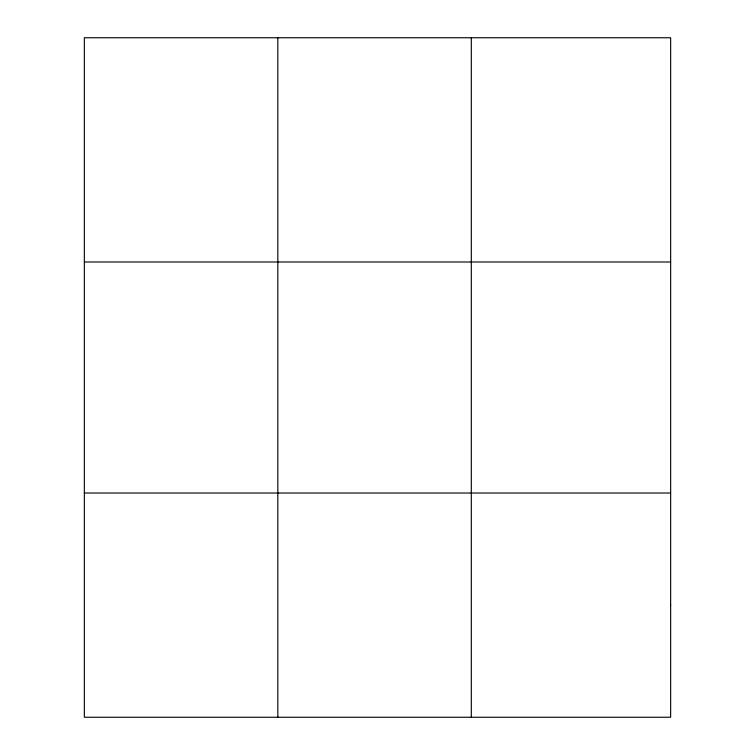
<?xml version="1.0" encoding="UTF-8"?>
<svg xmlns="http://www.w3.org/2000/svg" width="755" height="755" viewBox="0 0 755 755"><rect width="100%" height="100%" fill="white"/><g stroke="black" fill="none" stroke-linecap="round" stroke-linejoin="round"><path stroke-width="1.13" d="M277.831 717.25L277.831 37.75M471.309 717.25L471.309 37.75M84.352 261.985L670.648 261.985M84.352 493.015L670.648 493.015M670.648 605.133L670.648 717.25L84.352 717.25L84.352 37.75L670.648 37.75L670.648 605.133"/></g></svg>
